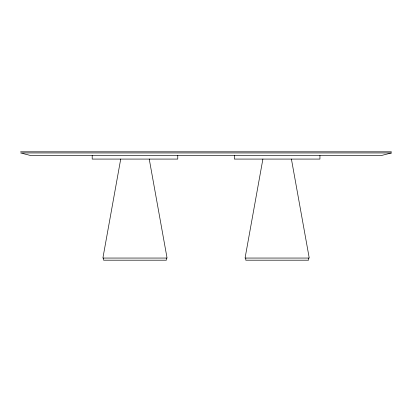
<?xml version="1.0" encoding="UTF-8"?>
<svg xmlns="http://www.w3.org/2000/svg" width="412" height="412" viewBox="0 0 412 412"><rect width="100%" height="100%" fill="white"/><g stroke="black" fill="none" stroke-linecap="round" stroke-linejoin="round"><path stroke-width="0.62" d="M120.716 159.078L102.892 258.056L167.066 258.056L149.242 159.078M262.892 159.078L245.068 258.056L309.242 258.056L291.418 159.078M20.6 151.807L391.4 151.807M319.939 155.515L319.939 159.078L234.371 159.078L234.371 155.515M308.531 258.056L308.531 260.193L245.779 260.193L245.779 258.056M177.763 155.515L177.763 159.078L92.195 159.078L92.195 155.515M166.355 258.056L166.355 260.193L103.603 260.193L103.603 258.056M391.4 152.945L381.383 155.515L30.617 155.515L20.6 152.945L391.4 152.945"/></g></svg>
